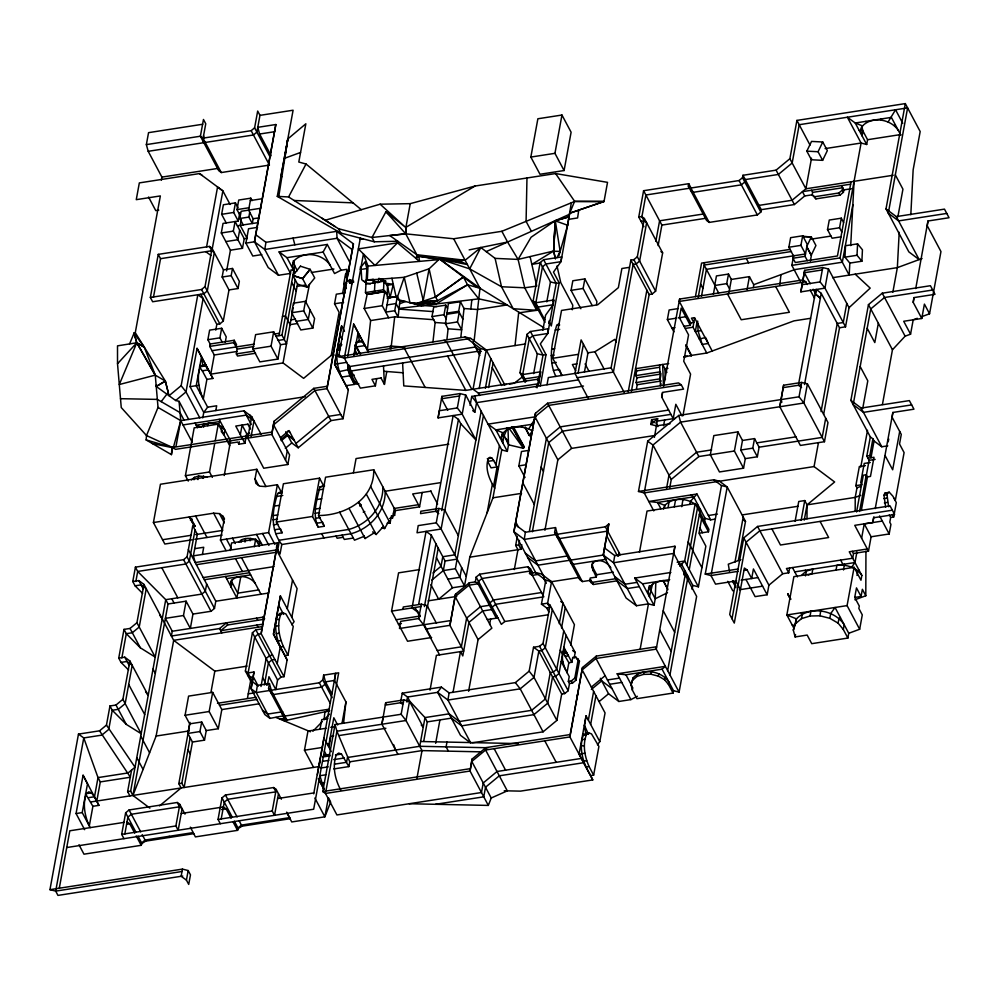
<?xml version="1.0" encoding="UTF-8"?>
<svg xmlns="http://www.w3.org/2000/svg" width="999" height="999" viewBox="0 0 999 999"><rect width="100%" height="100%" fill="white"/><g stroke="black" fill="none" stroke-linecap="round" stroke-linejoin="round"><path stroke-width="1.5" d="M806.992 518.831L807.042 504.87L804.757 500.561L798.738 501.498L795.104 521.303M855.181 511.351L855.219 497.39L856.98 487.812L855.831 485.664L859.352 466.521L865.371 465.584M854.894 599.775L865.796 595.754L865.946 551.136M549.163 321.928L551.298 325.961L559.203 282.879L553.483 272.128L560.963 261.663L569.692 213.224L604.02 201.498L607.529 182.355L555.581 173.551L475.037 186.039L405.894 227.36L405.756 233.853L416.858 254.733L418.868 256.243L438.811 259.615L367.994 266.096L363.436 253.946L344.343 358.054L360.339 388.149L375.399 385.814L376.71 378.633M526.972 177.984L526.086 221.366L531.393 231.356M358.841 383.728L356.144 384.153L351.561 375.549L349.725 369.443L349.787 366.396M405.894 227.36L405.731 233.803L372.003 237.487L338.499 228.734L288.586 196.953L277.285 196.378L293.094 110.227L259.965 115.36L256.893 132.118L253.446 134.977L205.257 142.457L202.685 140.522L205.757 123.776L203.471 119.48L200.399 136.226L218.694 170.617L221.266 172.552L269.443 165.072L251.161 130.682L202.972 138.149L200.399 136.226M222.215 432.817L223.988 434.865L224.862 430.082L222.215 426.998L218.082 424.587L213.124 423.314L213.149 422.589M348.151 365.147L348.039 369.692L349.875 375.811L354.445 384.415L346.166 385.689L334.727 364.198L341.608 325.924L344.493 331.356M655.844 581.668L655.244 598.751L654.045 605.332L648.451 603.871L636.413 605.744L626.123 598.039L603.259 555.044L608.816 523.951L605.369 526.81L524.213 539.41L513.923 531.705L535.489 413.249L547.564 403.246L678.558 382.917L681.281 384.827L683.566 389.123L662.487 392.395L661.763 397.165L673.201 418.656L675.824 404.295L682.005 415.909M565.784 670.167C563.523 664.722 560.926 658.141 563.386 652.372L563.086 651.398M885.638 507.192L883.978 495.229L884.839 493.206L889.285 492.232L892.881 496.178L896.315 502.634L893.68 516.995L890.671 517.457L889.784 522.252L890.933 524.4L889.172 533.966L871.116 536.775L868.481 551.136L853.421 553.471L852.272 551.323M888.648 506.718L887 494.767L887.849 492.744L889.285 492.232M368.431 352.01L367.37 349.85L370.617 320.567L364.185 308.479L367.108 294.655L365.472 292.582L366.908 268.531L365.06 261.838L361.014 267.108L361.763 279.782L365.859 282.642L363.087 280.707M374.912 282.617L374.5 291.184L376.011 293.007M387.6 285.639L383.941 281.206L387.6 285.639L387.187 294.205L383.541 289.785L383.953 281.206L365.871 284.091M844.967 257.155L845.529 245.729L857.579 243.856L862.437 249.8L861.887 261.214L849.837 263.087L844.967 257.155L857.017 255.282L861.887 261.214M857.017 255.282L857.579 243.856M367.994 266.096L367.282 280.157L404.22 277.31L429.108 268.806L439.485 258.966L467.395 264.573L457.38 259.915M349.675 279.645L349.525 282.617L351.798 283.891L350.624 281.693M849.837 263.087L849.175 275.112L840.022 257.917L861.088 143.032L847.377 117.245L855.244 123.002L862.512 125.936C872.102 115.921 890.858 119.081 898.238 130.295M850.711 245.617L854.07 181.331M899.2 232.28L897.352 267.632L892.856 292.195M910.813 214.735L913.148 169.83L920.179 131.543L905.319 103.596L796.915 120.417L789.884 158.704L805.893 188.799L893.218 175.25M532.467 430.994L528.758 428.871L521.428 426.948L521.49 425.924M683.129 498.489L681.743 506.705M844.442 564.173L843.493 569.979M880.781 120.055L880.843 119.031M276.336 547.115L280.032 554.058L281.793 544.492C270.155 529.707 271.928 510.214 277.784 493.506L282.367 491.783M316.658 523.226L322.677 522.29L324.25 526.273L318.231 527.197C312.075 514.398 316.82 499.862 319.942 486.963L324.525 485.239M374.438 282.555L374.188 279.895L373.039 279.345L366.296 280.095L366.096 282.892L370.479 283.953M271.166 155.744L259.615 134.028L257.767 127.335L275.836 124.525L255.657 234.615L265.946 242.32L336.7 231.343L353.421 243.868L327.31 386.263L313.761 388.361L274.088 421.266L271.828 434.403L175.462 449.35L172.74 447.452L171.428 454.632L146.154 439.935L146.503 435.552L158.029 407.43L155.27 375.137L144.306 347.227L134.078 333.104L135.277 332.679L160.352 195.929L136.264 199.663L139.336 182.904L199.55 173.564L202.285 175.474M171.428 454.632L171.99 447.564L272.115 432.03L274.088 421.266M203.072 398.589C198.764 388.773 196.466 377.035 200.362 366.733L202.71 364.922L205.507 365.946L208.341 369.867L202.31 370.804L199.475 366.87L205.507 365.946L205.482 364.498M287.974 655.144L283.404 646.54L280.394 647.015C276.086 637.2 273.788 625.461 277.685 615.159L280.032 613.349L283.042 612.874L285.839 613.898L293.244 626.423L287.974 655.144L284.965 655.606L273.539 634.115L280.407 595.841L294.118 621.64L291.783 624.787M283.404 646.54C279.096 636.725 276.798 624.999 280.694 614.697L283.042 612.874M349.875 375.811L341.596 377.098C337.275 367.282 334.99 355.544 338.886 345.242L341.233 343.431M319.543 764.385L319.742 761.787M354.333 353.022L354.92 353.509L355.432 347.04L356.955 342.445L359.303 340.622L362.088 341.646L364.922 345.579L356.643 346.853L354.92 344.942M555.881 376.423C547.889 360.364 551.947 341.758 556.68 325.424L559.028 323.601M593.643 775.137L598.913 746.415L591.508 733.89L588.711 732.866L585.701 733.341L583.354 735.152C579.457 745.454 581.755 757.192 586.063 767.007L589.073 766.545L593.643 775.137L590.634 775.611L579.058 754.133L586.076 715.833L599.787 741.633L597.452 744.779M589.073 766.545C584.765 756.73 582.467 744.992 586.363 734.69L588.711 732.866M706.243 338.673L708.204 343.494L702.185 344.418L698.089 331.094L697.652 321.054M820.916 609.665L819.929 615.784L810.064 616.008L801.485 618.643L795.579 623.626L793.318 630.094L795.117 636.937L807.167 635.064L811.737 643.668L847.876 638.061L848.75 633.279L835.039 607.479L830.718 613.536L829.832 618.319L838.111 623.139L843.306 629.47L847.876 638.061M340.422 348.614L337.887 348.264L338.574 348.351L338.461 343.856M329.757 710.714L324.937 711.788L324.051 719.767L329.533 714.135M343.594 723.089L345.941 701.935L334.515 680.444L335.676 673.276L313.723 793.843M390.909 349.113L394.705 316.833L433.866 319.717M398.102 317.083L399.875 301.111L397.352 296.366L388.324 297.764L385.689 312.125L394.717 310.726L397.352 296.366M416.708 273.052L423.676 302.36L423.326 305.519L409.965 302.685L404.22 277.31L397.165 297.802M432.979 341.72L435.127 322.49L431.98 316.583L433.728 307.005L445.779 305.132L447.49 308.366M446.915 339.46L448.101 328.808L445.429 323.801L448.376 303.571L460.414 301.71L464.036 308.516L460.826 337.412M470.816 309.016L471.853 299.7M474.05 341.458L479.97 288.212L453.683 238.773L405.756 233.853L389.747 235.552L416.858 254.733L465.109 260.264L480.831 247.515L495.092 258.379L518.094 259.415L553.646 251.024L555.219 220.679L531.093 237.225L518.094 259.415L524.725 287.799L536.7 310.314L513.199 308.728L501.51 286.75L495.092 258.379M515.022 345.567L518.743 312.15M572.277 309.777L572.777 305.207L560.776 282.642L557.005 265.971M596.54 304.52L596.878 301.473L584.877 278.896L572.827 280.769L571.066 290.347L580.856 308.728M753.383 287.6L753.708 284.69L749.425 276.636L731.355 279.433L728.945 292.595M779.832 284.815L780.968 274.65M272.115 432.03L271.828 434.403L287.824 464.498L263.736 468.231L247.74 438.136M327.31 386.263L327.035 388.636L343.032 418.731L330.981 420.604L298.214 447.777L291.783 442.957L285.801 431.718M421.216 724.987L423.239 727.147L409.528 701.348L403.783 699.912L385.714 702.722L385.427 705.094L403.496 702.285M402.984 609.365L403.271 606.992L421.341 604.183L427.072 605.619L436.463 623.276M447.777 410.364L441.608 398.751L441.895 396.378L459.965 393.581L465.696 395.017L474.837 412.212L476.598 402.634L474.75 395.941M496.765 615.771L496.328 618.169L478.046 583.766L475.324 581.868L469.293 582.792L455.494 594.243L449.937 625.337L463.661 651.123L436.401 655.356L430.032 690.122M469.293 582.792L469.006 585.177L491.87 628.159L478.071 639.61L468.593 691.271M637.362 696.278L630.906 699.6L617.182 673.813L625.936 674.775L662.075 669.168L673.501 690.671L679.083 692.132L656.218 649.138L656.505 646.765L596.291 656.106L582.479 667.544L570.192 734.565L485.876 747.639L472.077 759.078L470.042 771.028L488.324 805.419L409.19 803.733M472.077 759.078L470.042 771.028L325.499 793.456L322.764 791.545L335.052 724.537L401.148 714.273L406.019 720.504L422.015 750.599L416.958 778.171M485.876 747.639L485.589 750.012L507.305 790.858L491.221 798.001L488.324 805.419M570.192 734.565L569.905 736.937L592.769 779.919L520.504 791.133L504.233 790.783M582.479 667.544L569.905 736.937L485.589 750.012L471.79 761.45L491.221 798.001M596.291 656.106L596.003 658.478L618.856 701.473L630.906 699.6M684.29 326.261L690.309 325.324L690.746 322.927L679.32 301.436L679.607 299.063L803.071 279.907L805.793 281.805L807.254 284.553M779.807 406.743L783.603 385.227L801.673 382.43L807.417 383.866L827.984 422.565L824.475 441.708L800.386 445.442L779.807 406.743L783.603 385.227M804.67 270.354L800.873 291.87L824.962 288.137L828.471 268.993L822.739 267.545L804.67 270.354L800.873 291.87M589.785 580.419L592.357 582.342L616.445 578.608L617.582 580.756L593.493 584.49L590.921 582.567L589.785 580.419L590.222 578.021L596.241 577.097L591.858 567.307L592.232 564.185L594.243 561.838C600.224 558.566 607.579 562.499 610.876 567.844M591.858 567.307L592.544 562.837M360.164 269.568L360.564 266.596M535.489 413.249L513.923 531.705L536.076 573.364M349.725 369.443L350.125 366.621M348.651 365.484L348.039 369.692L354.445 384.415L356.168 381.968M291.833 617.332L297.103 588.623L276.523 549.925L195.23 562.537L193.381 555.844L277.697 542.769L261.9 628.92L255.869 629.857L252.422 632.717L245.404 671.016L247.977 672.939L253.996 672.002L251.074 688.736L264.797 714.535L269.942 718.381L283.254 715.833M261.9 628.92L261.164 633.691L284.028 676.685L281.019 677.147L277.572 680.007L275.811 689.585L268.956 676.685L267.445 684.889M455.494 594.243L449.937 625.337L425.849 629.07M537.4 380.032L539.897 376.548L540.621 371.778L522.552 374.575L519.98 372.652L526.997 334.365L530.444 331.506L548.513 328.696L547.789 333.466L540.322 343.931L546.028 354.682L540.309 385.876M553.059 304.745L553.783 299.975L535.714 302.784L533.141 300.861L540.159 262.562L543.618 259.703L561.688 256.905L560.963 261.663L545.904 263.998L542.457 266.858L535.427 305.157L537.999 307.08L553.059 304.745L545.591 315.209L542.819 330.332M576.935 698.638L577.659 693.868M607.504 531.131L606.768 535.901L617.494 556.056M868.481 551.136L854.757 525.337L872.826 522.527L873.551 517.769L894.629 514.497L890.059 505.894L757.567 526.448L743.768 537.899L729.72 614.472L734.29 623.076L744.38 568.031L747.115 569.942L751.685 578.533L753.433 568.968L767.157 594.755L755.107 596.628L745.966 579.432M882.429 404.483L892.457 349.775L905.119 336.188L910.564 334.178L903.708 321.278L921.777 318.469L913.198 302.347L913.923 297.59L935.002 294.318L930.431 285.714L882.254 293.194L868.456 304.633L850.898 400.362L861.188 408.067L909.365 400.599L913.948 409.19L892.869 412.462L892.132 417.232L901.285 434.428L899.525 443.993L904.095 452.597L895.316 500.462L894.18 498.314M905.319 103.596L886.013 208.903L896.303 216.608L944.48 209.128L949.05 217.732L927.971 221.004L927.247 225.762L940.958 251.561L929.557 313.786L921.378 316.795M571.316 202.809L567.632 225.262L558.965 255.569M278.771 196.453L287.824 138.948L305.844 123.789L298.801 162.038L306.031 164.011L361.301 209.69M287.824 464.498L289.585 454.932L273.576 424.837L314.985 390.509L327.035 388.636L353.421 243.868M255.657 234.615L254.483 241.783L268.207 267.57L278.496 275.274L290.534 273.414L279.108 251.91L327.285 244.443L341.009 270.23L347.028 269.305L345.629 276.91M250.337 200.574L262.387 198.701L275.836 124.525M265.946 242.32L264.772 249.488L278.496 275.274M253.996 672.002L251.074 688.736L256.219 692.582L269.942 718.381M277.697 542.769L261.164 633.691L258.154 634.153L254.708 637.012L247.69 675.312L250.262 677.235L253.271 676.773L258.266 686.176M252.235 681.58L257.38 685.426L256.219 692.582L319.305 682.792L322.752 679.932L323.639 675.149L338.686 672.814L313.674 809.227L66.746 847.539M397.927 754.332L381.918 724.238L383.092 717.082M465.696 395.017L462.187 414.16L438.099 417.894L439.26 410.739L457.33 407.942L462.187 414.16L475.899 439.96L460.739 423.688L458.454 419.393L453.146 415.559L435.876 509.777M449.113 692.894L447.939 700.049L470.804 743.044L460.514 735.339L437.649 692.344L441.396 687.112L449.113 692.894L515.359 682.617L529.158 671.166L533.541 647.24L539.572 646.303L543.019 643.443L550.037 605.144L547.464 603.221L541.446 604.158L545.829 580.219L535.539 572.514L529.52 573.451L530.394 568.668L527.822 566.745L479.645 574.213L476.198 577.072L475.324 581.868M515.084 524.537L525.374 532.242L524.213 539.41L544.255 577.11M636.413 605.744L613.548 562.749L603.259 555.044L608.816 523.951M604.432 547.889L614.722 555.594L613.548 562.749L673.776 553.409L696.64 596.403L679.083 692.132M670.054 423.776L656.505 425.886L650.761 424.438L651.648 419.655L657.667 418.718L654.395 437.375M673.776 553.409L674.937 546.241L614.722 555.594M322.377 747.427L323.988 737.874M585.701 733.341L584.477 725.386L586.076 715.833M161.351 180.145L161.913 177.11L148.202 151.311L146.353 144.618L148.551 132.655L202.747 124.238M209.453 246.428L211.738 250.737L214.31 252.66L207.293 290.946L203.833 293.806L152.647 301.748L150.362 297.452L158.254 254.37L209.453 246.428L212.025 248.364L223.451 269.855L222.14 277.035L228.996 289.935L223.289 321.041L219.842 323.901L216.833 324.375L215.772 330.12M153.459 297.302L160.539 258.679L158.254 254.37M182.018 871.503L55.682 891.108L49.95 889.659L78.471 734.103L99.55 730.831L106.456 725.112L109.965 705.968L115.984 705.032L122.889 699.312L129.907 661.013L124.763 657.167L118.744 658.104L121.029 662.399L128.584 669.992M55.969 889.572L83.766 737.936L78.471 734.103M59.341 887.924L69.818 830.781L124.026 822.377M84.628 829.669L76.061 813.548L83.079 775.249L98.926 805.369L92.907 806.305L89.298 825.948M90.235 827.634L82.23 812.587L87.5 783.865L83.079 775.249M118.744 658.104L124.013 629.382L130.032 628.446L136.925 622.727L143.956 584.427L138.811 580.581L132.78 581.518L135.077 585.814L142.62 593.418M132.78 581.518L135.414 567.157L183.604 559.677L187.05 556.818L192.757 525.711L197.327 534.303L193.381 555.844M121.866 657.866L126.299 633.678L124.013 629.382M135.864 581.505L137.7 571.453L135.414 567.157M96.791 801.048L100.3 781.905L98.014 777.597L83.766 737.936L101.836 735.127L108.741 729.407L112.25 710.264L109.965 705.968M191.945 539.822L164.847 544.03L153.421 522.539L160.439 484.24L256.805 469.293L265.946 486.488M135.277 332.679L165.335 381.056L169.043 395.716L181.144 385.689L197.814 294.742L203.109 298.576L186.001 391.92L199.812 417.907M206.543 247.153L217.557 187.05L222.864 190.884L230.082 204.458M223.289 321.041L205.007 286.651L212.025 248.364M176.024 446.328L180.732 420.629L179.083 401.361L175.637 400.499L156.231 386.438L156.131 385.239M212.113 249.488L222.864 190.884L199.55 173.564M202.747 417.907L203.759 412.437L190.035 386.638L197.065 348.351L212.912 378.459L206.893 379.395L203.284 399.051M226.211 222.927L221.641 214.323L223.389 204.758L235.439 202.884L238.049 207.792M226.623 270.929L230.432 250.187L221.291 232.979L223.039 223.414L238.249 221.054L239.76 212.849M334.24 354.995L331.231 355.457L303.621 378.346L283.042 362.937L210.777 374.15L214.285 354.995L209.715 346.403L210.152 344.006L207.867 339.71L209.628 330.132L221.666 328.271L226.236 336.863L225.237 342.332M188.262 481.093L185.402 475.711L194.181 427.847L218.269 424.113L229.708 445.616M238.249 221.054L233.679 212.462L235.439 202.884M129.92 795.903L127.635 791.608L131.581 770.067M123.963 838.661L121.678 834.365L125.624 812.824L129.083 809.964L177.26 802.484L179.832 804.42L185.002 814.148M240.247 215.759L236.975 209.615L238.736 200.05L250.774 198.177L252.085 200.637M149.875 808.129L132.929 795.441L130.644 791.146L165.747 599.675L137.7 571.453L185.889 563.985L189.335 561.113L195.042 530.007M242.482 248.314L233.329 231.119L235.09 221.541L244.231 238.736L242.482 248.314L230.432 250.187M124.8 834.09L127.909 817.12L131.369 814.26L179.545 806.792L182.118 808.715L178.172 830.256L175.886 825.948L179.832 804.42M269.98 156.743L254.608 127.822L257.68 111.064L259.965 115.36M206.656 584.04L205.332 591.208L201.885 594.08L165.747 599.675L168.032 603.983L132.929 795.441L156.119 736.051L173.676 640.322L143.956 584.427M243.244 224.925L239.822 218.481L241.134 211.301L260.627 208.279M241.283 219.655L240.235 225.399L247.265 238.624M228.996 289.935L238.024 288.536L231.169 275.637L232.492 268.456L223.451 269.855M193.993 479.77L194.43 477.372L198.601 475.999L207.18 476.923M203.646 427.11L204.096 424.725L203.359 424.1M222.203 342.133L219.917 337.837L221.666 328.271M239.66 230.145L237.912 239.71L225.861 241.583M189.36 516.958L191.121 519.88M197.939 479.582L198.601 475.999M207.817 425.736L208.254 423.351L213.124 423.314M189.585 516.783L190.959 519.767M250.774 198.177L248.589 210.14L253.159 218.744L252.285 223.526L248.851 217.083L249.725 212.287M172.265 631.243L171.378 636.026L219.568 628.546L226.461 622.827L227.61 624.974L263.748 619.368L262.6 617.22L172.265 631.243L165.409 618.344L183.466 615.534L186.101 601.173L168.032 603.983M261.8 254.62L252.772 256.019L245.904 243.119L248.539 228.759L257.58 227.36M203.034 478.359L203.471 475.974M215.796 410.564L216.683 405.781L207.642 407.18L203.759 412.437L305.157 396.703M238.024 288.536L239.348 281.356L232.492 268.456M212.35 477.36L209.503 471.978L214.71 443.556M215.26 440.571L218.269 424.113M255.569 353.246L237.5 356.044L236.351 353.896L237.238 349.113L233.803 342.657L234.241 340.272L210.152 344.006M262.138 200.062L254.483 241.783L264.772 249.488L337.05 238.274L352.485 249.825M236.089 346.965L236.526 344.568L234.241 340.272M202.41 554.445L203.721 547.265L194.693 548.663M186.101 601.173L192.957 614.073L190.334 628.433L183.466 615.534M224.226 475.524L230.582 440.821L219.156 419.33M192.457 742.032L187.887 733.428L189.648 723.85L185.077 715.259L188.586 696.116L212.675 692.369L221.815 709.577L218.306 728.721L206.256 730.581L204.508 740.159L192.457 742.032L184.116 787.499L181.83 783.204L190.172 737.724M252.972 348.988L255.607 334.628L273.676 331.818L280.532 344.717L277.897 359.078L259.84 361.888L252.972 348.988L271.041 346.178L273.676 331.818M226.049 550.624L220.429 540.047L223.938 520.891L223.114 516.371L219.418 513.598L213.649 513.186L153.421 522.539M240.347 434.652L242.095 425.087L246.666 433.678L244.917 443.256L238.886 444.193L237.75 442.045L228.709 443.444M238.886 444.193L239.335 441.795M159.515 805.881L181.106 787.961L178.821 783.666L190.06 722.402M192.957 614.073L211.026 611.276L214.485 608.416L215.796 601.236L188.361 549.637M248.002 436.7L251.686 416.608L243.968 410.826L180.732 420.629L158.029 407.43M230.207 550.511L231.593 542.957L255.682 539.223L259.253 545.941M251.074 436.7L253.971 420.904L246.254 415.122L183.017 424.937M204.508 740.159L199.937 731.555L201.686 721.99L189.648 723.85M231.518 580.182L232.043 582.429L231.156 587.212L230.831 581.455M210.951 692.307L214.835 671.141L173.676 640.322L262.5 626.548M218.306 728.721L209.166 711.525L212.675 692.369M241.059 542.22L241.496 539.822C248.514 536.65 257.829 538.748 262.275 545.179L256.556 534.44M278.971 335.652L291.046 269.842L293.831 270.567L292.507 265.397L293.381 260.614L294.717 265.784L297.327 270.692M182.442 869.105L181.131 876.285L186.426 880.119L188.711 884.415L190.472 874.849L188.187 870.554L182.442 869.105L49.95 889.659M281.243 491.958L277.385 484.702L265.334 486.575L259.565 486.163L255.856 483.391L255.045 478.871L256.805 469.293M280.532 344.717L286.563 343.781L281.98 335.189L294.717 265.784M244.992 542.045L245.654 538.449M240.809 576.548L236.875 597.964L225.449 576.46M295.217 279.807L284.278 339.485L278.246 340.422M186.426 880.119L188.187 870.554M291.658 312.749L293.406 303.184L305.457 301.311L314.598 318.506L312.837 328.084L300.799 329.957L291.658 312.749L303.696 310.889L305.457 301.311M250.087 540.821L250.537 538.424M283.042 362.937L293.169 307.767M293.718 304.745L297.502 284.103L292.894 275.437L302.56 278.596L307.168 287.262L314.722 277.947L310.115 269.28L302.56 278.596M254.295 546.778L255.682 539.223M258.966 545.691L259.615 542.107M305.744 302.959L309.453 284.428M274.937 544.467L268.606 532.567L277.385 484.702M310.027 309.915L308.266 319.48L296.228 321.353M220.329 823.713L218.044 819.417L221.99 797.876L225.437 795.017L273.626 787.537L276.199 789.46L281.368 799.2M285.539 460.202L287.3 450.624M221.166 819.143L224.275 802.172L227.722 799.312L275.911 791.832L273.626 787.537M276.074 533.741L282.093 532.804L276.386 522.065L283.404 483.766L319.543 478.159L323.826 486.226M247.465 698.151L250.886 679.482M277.747 549.762L279.508 540.197L348.763 529.445C367.894 524.225 383.266 507.48 382.892 486.95M261.001 686.5L266.134 658.516L269.593 655.656L272.602 655.182M284.028 676.685L287.1 659.927L273.389 634.128L280.407 595.841M264.373 684.902L268.419 662.812L271.878 659.952L274.887 659.49M331.231 355.457L339.123 312.375L334.553 303.783L336.313 294.205L345.342 292.807M324.937 711.788L287.038 720.192L284.415 718.169L268.556 688.348L269.43 683.553L257.38 685.426M346.391 288.649L343.781 283.741L345.542 274.163L348.551 273.701M342.557 293.669L344.23 284.528M277.173 663.786L280.244 647.027M287.262 608.741L292.532 580.019M343.032 418.731L348.301 390.01L334.578 364.223L341.608 325.924M504.807 384.902L486.251 349.987L470.816 338.436L344.343 358.054L338.599 356.606L360.327 238.149M318.231 527.197L312.512 516.458L319.543 478.159M324.25 526.273L318.544 515.521L325.562 477.222L373.738 469.755L395.454 510.601L394.58 515.384L391.571 515.846M347.752 356.218L353.646 324.063L367.37 349.85L391.458 346.116L405.02 347.115M353.821 355.806L358.067 332.679L353.646 324.063M278.484 793.768L274.525 815.309L272.24 811.001L276.199 789.46M388.686 317.769L382.255 305.682L384.877 291.408L366.808 294.205M353.471 472.664L356.056 458.566L448.801 444.18M313.611 767.407L304.458 750.212L307.979 731.068L326.036 728.271M475.037 186.039L410.239 203.659L405.856 227.585L405.731 233.803L385.926 211.763L372.003 237.487L374.288 241.795L397.789 241.246L397.502 242.844L375.05 265.447L358.354 248.913L397.502 242.844L419.505 261.376L418.868 256.243L461.638 261.9M360.052 506.181L361.064 504.57L360.139 505.731M360.202 505.282L358.678 502.022L360.04 505.157M320.017 729.195L321.778 719.63L327.797 718.693M381.006 377.959L384.428 384.403L386.8 371.491M317.382 774.712L322.115 748.863M318.544 515.521C344.942 515.447 374.463 499.537 373.738 469.755M416.858 254.733L416.158 258.566L418.868 256.243M328.559 746.478L333.816 717.757L337.662 724.974M325.774 791.932L336.9 731.231L335.052 724.537M342.07 723.101L345.941 701.935M387.15 523.214L390.097 523.051L391.421 515.871L392.557 518.019L389.548 518.481M392.557 518.019L394.318 508.441L418.406 504.707M333.803 768.93L348.863 766.595L349.737 761.812L336.9 731.231L406.019 720.504L409.528 701.348L406.518 701.822M446.303 319.006L444.018 314.71L445.779 305.132M431.643 637.512L407.555 641.246L391.546 611.151L398.576 572.852L419.655 569.58M395.454 510.601L419.555 506.855L422.177 492.495M381.918 724.238L385.714 702.722M438.099 417.894L441.895 396.378M462.849 319.156L458.666 311.276L460.414 301.71M448.101 328.808L461.663 329.807L457.48 321.928L459.228 312.35L447.19 314.223M412.3 606.43L426.061 531.368L431.356 535.202L445.079 561.001L443.319 570.579L431.818 580.107M400.736 701.385L402.247 693.181L441.396 687.112M418.718 604.133L431.356 535.202M401.148 714.273L403.783 699.912M439.572 654.869L423.564 624.775L418.706 618.543L421.341 604.183M466.271 576.336L441.121 529.033L436.263 522.814L438.898 508.454L444.63 509.89L458.341 535.689M457.33 407.942L459.965 393.581M406.793 701.123L407.542 697.015L402.247 693.181M441.733 510.564L458.454 419.393M424.413 606.605L435.939 543.806M423.564 624.775L427.072 605.619M444.63 509.89L441.121 529.033L417.033 532.779L418.194 525.611L436.263 522.814M444.855 510.302L460.739 423.688M427.322 607.554L438.224 548.101M470.092 405.394L471.74 396.416L578.633 379.832M479.657 395.529L478.346 393.069L473.051 389.235L480.519 348.551L465.084 336.988L338.599 356.606M479.17 388.611L486.251 349.987L480.519 348.551M334.54 764.16L346.578 762.299L347.452 757.504L419.73 746.29L425 717.582L409.827 701.31L407.542 697.015L437.649 692.344L447.939 700.049L520.217 688.835L534.015 677.397L538.848 651.073L533.541 647.24M481.168 411.238L454.832 554.832L442.794 556.705L441.034 566.271L432.979 572.951M485.377 388.299L490.821 358.591M423.713 741.32L427.285 721.877L425 717.582L449.088 713.835L459.378 721.54L531.643 710.326L545.442 698.888L550.274 672.564L553.284 672.102L556.73 669.243L563.761 630.943M430.931 584.665L438.661 599.213L452.46 587.774L464.51 585.901L455.369 568.706L483.454 415.534M488.586 387.562L493.106 362.887M530.844 157.068L537.874 118.769L561.962 115.035L571.103 132.23L564.085 170.529L539.997 174.263L530.844 157.068L554.944 153.322L561.962 115.035M461.688 567.732L459.94 577.31L447.889 579.17M435.651 743.281L439.822 720.516M464.51 585.901L469.78 557.18L492.969 497.802L501.735 449.937L476.598 402.634L471.74 396.416M453.009 692.432L460.489 651.61L462.787 655.918L468.931 622.402L482.729 610.963L491.758 609.565L492.195 607.167L495.654 604.308L542.32 597.065M487.162 512.649L492.432 483.928M495.941 464.772L499.45 445.629M502.26 433.054L501.423 437.612L502.747 442.794L503.958 436.213L507.38 428.047M493.581 486.076L497.09 466.933L491.058 467.857L487.637 461.413L493.656 460.477L498.226 469.08M446.978 742.07L446.103 746.852L448.389 751.161M501.735 449.937L507.33 451.386L508.528 444.805L507.992 428.196M533.641 373.626L537.287 353.708L526.997 334.365M546.803 301.823L550.449 281.905L540.159 262.562M489.61 624.525L490.609 619.055M525.024 477.472L518.856 465.871L521.49 451.511L529.008 450.337M537.025 387.824L538.386 380.394M538.936 377.435L539.485 374.463M540.022 371.491L543.019 355.144L530.444 331.506M548.838 323.451L549.375 320.492M552.922 301.174L556.193 283.354L543.618 259.703M540.621 371.778L538.573 383.728L536.088 387.212M553.783 299.975L547.789 333.466L532.742 335.801L529.283 338.661L522.265 376.948L524.837 378.883L539.897 376.548M514.31 569.567L517.957 549.712L515.671 545.417L517.345 536.301M547.015 384.74L548.339 377.56L611.113 367.807L630.869 260.115L633.878 259.64L637.325 256.78L644.343 218.494L641.77 216.558L638.761 217.033L643.943 226.761M553.434 370.404L559.452 369.468L561.9 375.487L552.759 358.291L561.538 310.427L597.677 304.82L618.369 287.65L621.89 268.506L629.407 267.345M469.78 557.18L520.966 549.238L518.681 544.942L519.517 540.409M520.966 549.238L521.803 544.705M529.345 531.431L546.416 438.324L560.214 426.873L668.618 410.065M532.355 531.793L548.701 442.619L562.499 431.181L670.916 414.36M592.195 305.557L583.116 288.474L584.877 278.896M544.93 530.269L557.842 459.815L534.989 416.82L548.788 405.382L681.281 384.827M578.109 373.139L583.416 344.205M591.358 580.182L582.33 581.58L579.757 579.657L554.607 532.355L555.494 527.572L525.374 532.242M584.477 371.953L587.986 352.809L581.118 339.91L574.974 373.414L588.099 398.077M547.552 603.596L551.573 581.668L541.283 573.963L535.539 572.514M552.322 609.452L545.304 647.739L541.858 650.599L538.848 651.073L561.7 694.055L556.88 720.391L543.081 731.83L472.34 742.806M559.24 623.638L562.999 603.159L560.714 601.448M561.538 627.934L565.284 607.454M638.761 217.033L643.593 190.709L688.761 183.691L691.046 187.999M641.857 216.945L645.878 195.005L739.073 180.544L742.519 177.685L742.969 175.287L776.086 170.155L789.884 158.704M566.046 635.239L559.015 673.538L555.569 676.398L552.559 676.86L547.727 703.196L533.928 714.635L461.663 725.848L451.373 718.144L427.285 721.877M570.679 645.129L574.425 624.662L551.573 581.668L545.829 580.219M566.995 672.777L568.843 662.724L563.586 653.646L566.595 653.184L568.419 655.806L565.409 656.281M561.7 694.055L564.71 693.593L568.169 690.734L569.48 683.553L568.344 681.405L569.218 676.623L561.213 661.575L562.961 662.025M568.843 662.724L571.853 662.262L572.727 657.467L575.736 657.005L579.457 661.076L575.948 680.232L572.489 683.091L569.48 683.553M574.138 658.191L575.187 652.447L550.037 605.144M592.819 570.641L593.256 568.244L592.295 564.91M574.812 678.109L578.309 658.928M628.234 391.833L646.865 290.209M655.844 241.271L659.59 220.804L703.259 214.023M596.241 577.097L596.678 574.7L593.256 568.244M631.356 391.533L649.15 294.505L630.869 260.115M658.129 245.579L661.875 225.1L643.593 190.709M636.338 389.498L637.225 384.715L636.076 382.567L636.95 377.784L635.814 375.624L636.688 370.841L635.551 368.693L668.668 363.561M649.15 294.505L652.16 294.031L655.619 291.171L662.637 252.884L644.343 218.494M588.361 720.142L593.631 691.42M618.418 556.193L619.08 552.609M742.969 175.287L761.25 209.678L760.813 212.075L757.367 214.935L709.178 222.415L706.605 220.479L688.323 186.089L688.761 183.691M590.646 724.437L595.916 695.716M673.9 331.843L667.369 319.568L669.118 309.99L678.159 308.591M804.245 520.092L807.042 504.87L834.64 481.98L814.06 466.57L644.218 492.894L638.473 491.458L647.689 441.196L678.746 415.447L799.038 396.79L803.895 403.009L824.475 441.708M660.826 375.237L660.164 378.833L636.076 382.567M660.876 383.366L660.439 385.764L659.64 364.96M661.763 397.165L662.574 392.744M663.611 386.276L679.607 299.063M599.787 741.633L605.057 712.911L582.192 669.917L596.003 658.478L656.218 649.138L674.937 546.241M639.472 552.297L647.027 511.063L695.204 503.596L708.928 529.383L708.491 531.78L699.45 533.179M663.561 425.749L664.622 420.005M695.404 296.753L701.573 263.112L790.396 249.338M698.114 297.889L704.582 262.65M810.526 318.306L793.968 320.879L706.755 353.022L693.031 327.222L694.605 317.869M701.523 296.104L706.43 269.343L805.494 253.971L800.923 245.367L802.684 235.789L790.634 237.662L788.873 247.24L793.456 255.831L793.006 258.229L795.291 262.525L837.449 255.981L851.061 181.793M666.52 488.586L668.993 475.124L696.59 452.235L711.65 449.9M631.031 684.889L633.204 677.722C642.782 667.707 661.538 670.853 668.93 682.067L668.493 684.465L673.064 693.069L636.925 698.663L632.355 690.072L631.031 684.889L633.204 677.722M652.509 584.215L649.462 596.728L648.139 591.558L649.175 585.901M683.903 357.142L691.545 355.382L685.913 344.792M664.273 508.279L664.797 505.407C674.387 495.392 693.144 498.538 700.524 509.752L699.737 514.06M632.355 690.072L632.792 687.674M640.097 649.462L648.451 603.871L634.74 578.071L670.878 572.464M669.767 487.624L671.278 479.42L652.984 445.03L647.689 441.196M682.954 415.709L690.584 374.113L683.728 361.226L688.561 334.89L679.407 317.694L681.168 308.129L690.309 325.324M632.767 680.119L637.1 676.385L637.537 674M668.081 507.43L669.13 501.685L668.069 500.824M718.618 292.869L714.697 285.502L716.445 275.936L728.496 274.063L731.355 279.433M637.1 676.385L643.568 674.375L644.005 671.977M674.288 506.843L675.599 499.662M713.423 294.081L714.997 285.464L704.145 265.047L791.47 251.498M643.568 674.375L651.023 674.225L651.46 671.84M729.595 289.011L726.735 283.641L728.496 274.063M668.493 684.465L664.535 679.695L658.366 676.148L658.803 673.751M689.872 504.308L690.396 501.436L696.965 494.018L710.676 519.817L715.197 519.118M695.204 503.596L684.677 561.026L698.388 586.825L692.806 585.364L681.38 563.873L678.371 564.335M664.535 679.695L664.972 677.31M683.753 574.825L684.278 572.002L685.376 571.391M667.657 670.629L685.202 574.9M686.962 565.334L697.489 507.892M669.942 674.937L687.499 579.195M689.248 569.63L699.787 512.187M687.749 579.395L688.236 576.773L684.278 572.002M701.623 518.881L699 533.241L705.856 546.141L698.388 586.825M673.064 693.069L673.501 690.671M692.082 589.31L692.806 585.364M704.307 522.664L705.094 518.356L693.668 496.853L690.946 494.955M747.052 289.56L749.425 276.636M738.074 571.341L710.976 575.549L705.244 574.1L721.478 485.551L713.761 479.77L638.473 491.458M711.251 574.013L727.21 486.988L719.492 481.218L713.761 479.77M743.543 468.206L734.402 451.011L737.911 431.868L713.823 435.601L710.314 454.745L719.455 471.953L743.543 468.206L745.304 458.641L740.734 450.037L742.482 440.459L737.911 431.868M745.304 458.641L757.354 456.768L752.771 448.164L754.532 438.598L742.482 440.459M734.952 562.175L743.219 517.082M800.299 281.293L791.845 265.384L793.693 255.332M811.513 158.167L805.893 188.799L792.095 200.25L758.965 205.382M738.336 560.464L745.504 521.391L727.21 486.988L721.478 485.551M757.354 456.768L759.103 447.19L754.532 438.598M732.005 618.781L746.053 542.195L759.852 530.756L892.344 510.202M841.583 185.589L843.868 189.885L843.431 192.283L839.984 195.142L815.896 198.876L812.175 194.805L812.612 192.407L811.475 190.26M807.342 260.664L805.057 256.356L807.254 244.393L802.684 235.789M810.326 261.126L811.388 255.382L806.817 246.79M798.651 383.753L815.933 289.535M815.621 294.23L820.354 298.152L815.621 294.23L816.495 289.448L821.228 293.369L839.522 327.759L823.638 414.373M841.121 236.825L832.08 238.224L827.509 229.62L829.27 220.055L841.308 218.182L843.593 222.477M799.038 396.79L801.673 382.43M839.522 327.759L845.541 326.823L824.962 288.137L820.104 281.905L822.739 267.545M804.507 384.553L821.228 293.369M767.157 594.755L768.905 585.189L743.768 537.899M843.431 192.283L842.294 190.135L842.731 187.737L812.612 192.407M807.417 383.866L803.895 403.009L680.594 422.14L652.984 445.03L644.218 492.894L653.783 510.901M841.845 232.055L839.56 227.76L841.308 218.182M861.438 127.135L860.776 130.719L862.1 135.901L862.986 131.106L861.662 125.936M852.846 204.77L842.319 262.213L794.13 269.693M825.112 148.614L861.088 143.032L866.682 144.493L867.557 139.71L862.986 131.106M768.905 585.189L782.704 573.738L788.735 572.814L789.572 568.244M789.922 598.201L787.674 593.756L790.709 599.1M801.123 520.367L804.757 500.561M821.066 411.6L837.237 323.464L843.256 322.527L846.765 303.384M814.06 466.57L818.456 442.644M825.698 418.256L822.189 437.4L759.103 447.19M845.541 326.823L849.05 307.68L870.191 288.124L855.194 274.176M793.318 630.094L796.465 618.843C809.315 605.594 834.365 609.59 844.18 624.675L843.306 629.47M795.579 623.626L796.465 618.843L786.85 614.959L793.88 576.66L854.108 567.32L860.963 580.219L861.837 575.436L849.262 551.785L867.332 548.975M805.481 575.886L806.355 571.091L805.294 570.242M795.117 636.937L795.566 634.54M801.485 618.643L802.372 613.861L800.973 612.762M810.064 616.008L810.951 611.213M862.749 408.291L867.794 380.831L860.176 366.521M878.346 323.239L874.799 342.57L867.194 328.259M897.876 216.771L902.934 189.173L895.329 174.862M836.038 570.117L836.912 565.334C846.165 564.273 856.63 567.232 861.837 575.436M860.776 467.132L867.519 430.307M856.568 511.963L863.311 475.199L866.32 474.737L867.469 476.885L861.288 510.576M866.133 476.548L869.105 460.352L866.82 456.056L870.329 436.913L850.898 400.362M838.111 623.139L838.985 618.356L840.396 617.557M859.577 511.488L866.32 474.737M872.901 438.836L874.05 440.984L870.978 457.742L869.829 455.581L872.901 438.836L870.329 436.913M853.533 553.633L852.696 558.229L786.45 568.506L788.735 572.814M848.75 633.279L859.652 629.258L847.077 605.606L854.108 567.32M851.71 567.107L854.982 562.537L856.93 551.923M861.613 538.236L864.247 523.876L882.317 521.066M857.005 575.449L857.879 570.666L858.978 570.054M872.826 522.527L873.888 516.783M875.236 508.603L892.869 412.462M913.198 302.347L914.048 297.752M915.733 288.561L927.971 221.004M888.236 441.77L888.735 439.036M855.032 597.414L861.051 596.478L862.374 589.298L865.796 595.754M910.564 334.178L913.198 319.817L917.282 318.306M859.652 629.258L862.287 614.897L858.853 608.453L859.302 606.056L854.719 597.452L856.48 587.887L861.051 596.478M899.699 431.443L892.669 469.78L885.102 455.569M921.777 318.469L924.412 304.108L929.557 313.786M280.781 177.198L281.905 176.561L280.806 177.235L287.824 138.948L284.79 158.217L300.549 152.46M377.897 282.854L378.933 278.446L385.464 281.144L384.765 282.555L385.901 281.144L382.555 280.769L378.933 278.446L382.155 280.981L382.405 279.533M350.212 279.732L349.525 282.617L353.671 282.267M387.287 296.591L390.035 297.652L393.294 284.39L384.116 282.892M349.151 365.209L348.039 369.692L338.736 371.728M230.394 583.841L231.518 580.606C237.912 573.863 250.212 576.186 255.257 583.478M292.507 265.397L294.243 260.614C303.833 250.599 322.59 253.746 329.97 264.96M502.897 432.692L508.528 444.805L523.426 448.314L524.213 447.028L512.15 427.097L507.504 429.108L503.159 432.842L501.423 437.612L499.9 437.412M663.498 508.991L664.797 505.407L657.529 502.46L648.788 501.486L696.965 494.018M648.139 591.558L649.887 586.775L654.22 583.054L660.676 581.031L668.144 580.894M862.512 125.936L860.776 130.719L859.252 130.519M193.831 833.653L145.654 841.133L141.92 843.456L141.196 845.316L83.978 854.182L78.971 844.779M286.738 812.199L290.197 818.705L242.008 826.185L238.274 828.508L237.55 830.356L195.392 836.9L190.372 827.147M330.681 801.972L324.875 816.82L291.758 821.952L286.75 812.549M574.525 201.498L569.692 213.224L604.02 201.498L574.687 201.423L604.02 201.498M129.545 343.993L134.078 333.104L136.801 342.769L155.282 375.312M191.958 439.51L192.195 442.182L180.732 420.629L173.289 447.827L146.503 435.552L121.254 407.555L117.52 363.748L136.801 342.769L144.306 347.227L136.801 342.769L119.293 384.528L155.27 375.137L165.335 381.056L168.207 392.42L161.176 401.635M806.817 151.161L811.538 141.421L822.764 141.995L827.347 150.599L822.627 160.34L811.4 159.753L806.83 151.149L818.056 151.736L822.627 160.34M818.056 151.736L822.764 141.995M556.967 257.642L560.152 251.411L555.307 220.841L569.13 216.795L555.219 220.679L553.646 251.024L555.357 258.641M477.285 287.475L439.485 258.966L469.68 268.868L480.831 247.515M288.586 196.953L306.031 164.011M279.108 251.91L286.975 257.667L323.114 252.073L327.285 244.443M534.815 419.205L528.758 428.871M381.593 527.947L384.627 528.546L388.961 520.904M200.212 393.206L200.624 392.57M699.325 339.048L705.756 337.475M583.204 761.638L586.625 760.526M531.006 435.901L529.258 435.489L530.019 434.353M525.012 427.51L529.258 435.489L532.754 430.344M218.082 424.587L220.292 421.478L196.204 425.212L201.136 427.21L204.096 424.725L208.254 423.351M888.111 121.978L895.554 109.765L902.771 123.339M679.745 566.158L684.677 561.026L677.147 562.2M389.622 348.589L391.458 346.116M372.639 531.88L376.148 534.515L383.491 526.398M117.52 363.748L117.507 345.854L136.801 342.769M338.574 348.351L341.046 345.679M312.887 731.268L322.252 721.628M662.075 669.168L665.371 666.333L617.182 673.813M802.022 574.825L806.355 571.091L812.824 569.068L811.95 573.863L808.066 575.074M191.483 479.87L194.43 477.372M238.549 542.32L241.496 539.822M251.161 130.682L254.608 127.822M150.362 297.452L201.548 289.51L205.007 286.651M175.637 400.499L186.001 391.92L181.144 385.689M280.444 437.724L289.061 430.581L298.214 447.777M280.731 439.722L287.2 434.365L293.631 439.173M281.268 440.721L287.737 435.364L294.168 440.172M285.314 448.326L291.783 442.957M295.929 443.481L328.696 416.308L340.746 414.435M363.199 512.087L364.772 511.55M227.61 624.974L220.704 630.694L262.862 624.163M761.25 209.678L794.38 204.545L804.732 195.966L812.249 194.793M812.175 194.805L814.747 196.728L838.835 192.994L842.294 190.135M557.842 459.815L571.653 448.376L654.333 435.552M650.761 424.438L657.667 418.718M671.278 479.42L698.875 456.543L734.402 451.011M548.451 614.735L504.795 621.503L501.348 624.363L476.198 577.072M568.344 681.405L571.353 680.931L574.8 678.071L575.948 680.232M591.346 687.112L605.144 675.674M591.358 689.447L601.71 680.868L612 688.573M599.363 701.398L608.566 693.768L618.856 701.473M513.923 383.504L523.426 376.074M409.965 302.685L417.732 303.072L435.576 296.978L463.386 276.973L467.544 284.79L478.783 298.863L507.067 304.945L477.609 309.515L464.036 308.516M587.387 352.922L594.917 351.748L614.747 339.373L616.183 342.083M349.088 508.454L365.097 538.548L375 532.367M543.893 327.672L479.97 288.212L467.544 284.79L436.039 303.996L417.732 303.072L423.676 302.36M165.335 381.056L156.231 386.438L165.397 381.156M894.28 125.524L895.379 124.912M696.565 504.994L697.664 504.383M431.73 303.783L467.544 284.79M223.014 426.585L222.215 426.998L221.328 431.78L222.128 431.368M341.009 270.23L334.54 273.564L323.114 252.073M667.494 592.719L655.244 598.751L650.674 590.147L649.75 585.901M336.263 355.819L339.585 355.057M486.213 251.611L569.53 214.261M578.746 210.127L577.597 217.957L568.568 219.355M453.683 238.773L501.86 231.293L574.687 201.423L555.581 173.551M363.948 536.401L354.483 540.197L339.623 512.25M399.588 303.771L405.432 301.523L399.875 301.111M753.708 284.69L794.043 269.83M922.065 258.529L897.352 267.632L832.604 277.685M856.98 487.812L861.063 486.313M860.676 495.379L855.219 497.39L807.042 504.87M729.532 571.515L728.283 564.198L740.896 559.652M563.386 652.372L564.822 651.86L566.595 653.184L566.558 652.322M353.658 281.219L349.525 282.617L349.463 279.508M521.428 426.948L513.961 427.085L507.504 429.108L506.431 428.259M513.961 427.085L511.775 427.772L512.15 427.097L523.426 448.314L508.803 427.884M325.187 220.267L380.107 204.196L410.239 203.659M284.415 718.169L280.032 719.143L287.038 720.192L271.129 690.272L268.556 688.348M325.824 711.588L327.859 711.138M284.116 720.828L287.038 720.192M333.641 735.826L330.731 736.463L329.158 746.403L327.859 743.943M469.155 249.9L507.579 242.033L518.094 259.415M540.809 262.849L531.855 264.398L553.646 251.024L555.382 258.753M370.105 294.156L385.052 291.608L388.324 297.764M146.353 144.618L200.549 136.201M148.202 151.311L203.908 142.67M259.615 134.028L274.675 131.693M161.913 177.11L217.62 168.456M158.779 210.14L155.769 210.614L148.551 197.028M236.975 209.615L249.026 207.755M221.641 214.323L233.679 212.462M239.822 218.481L248.851 217.083M253.159 218.744L259.178 217.807M237.375 225.836L258.304 222.59M221.291 232.979L233.329 231.119M867.557 139.71L900.673 134.565M244.231 238.736L247.24 238.274M245.904 243.119L254.945 241.721M160.539 258.679L211.738 250.737M360.102 239.335L363.124 238.873M222.14 277.035L231.169 275.637M850.624 184.191L802.434 191.658L804.732 195.966M311.326 272.515L333.916 269.006M641.046 221.328L644.055 220.866L646.628 222.789L639.61 261.076L636.163 263.936L633.154 264.41L613.398 372.103L577.272 377.709M843.868 189.885L851.398 188.724M362.387 269.231L366.908 268.531M661.875 225.1L705.544 218.319M297.09 286.351L304.87 285.14M346.628 280.956L352.647 280.032M343.781 283.741L346.79 283.279M365.472 292.582L383.541 289.785M368.481 294.181L384.877 291.408M334.553 303.783L343.594 302.385M827.509 229.62L839.56 227.76M282.48 316.508L285.502 316.046L290.072 324.638L297.602 323.476M946.765 213.436L898.588 220.904L888.298 213.199L907.604 107.892L799.2 124.713L792.17 163.012L778.371 174.45L745.254 179.583L744.804 181.98L741.358 184.84L693.181 192.32L690.609 190.384M290.946 319.855L295.467 319.156M364.185 308.479L382.255 305.682M387 304.945L396.041 303.546L398.988 309.103L433.191 311.613M811.45 239.098L831.018 236.064M559.203 282.879L556.193 283.354L550.449 281.905M788.873 247.24L800.923 245.367M207.867 339.71L219.917 337.837M274.9 333.966L279.408 333.266M370.617 320.567L394.705 316.833M209.715 346.403L233.803 342.657M275.961 336.126L281.98 335.189M571.066 290.347L583.116 288.474M793.006 258.229L805.057 256.356M446.615 313.149L458.666 311.276M212 350.699L254.158 344.156M431.98 316.583L444.018 314.71M237.238 349.113L253.796 346.541M214.285 354.995L236.875 351.498M791.845 265.384L840.022 257.917M236.351 353.896L254.42 351.099M445.429 323.801L457.48 321.928M714.697 285.502L726.735 283.641M822.452 269.917L804.382 272.727L810.239 283.728M338.886 345.242L341.883 344.78M356.156 342.57L362.088 341.646L362.063 340.197M340.159 349.4L337.362 349.837L340.259 349.638M679.32 301.436L805.793 281.805M336.85 356.318L339.847 355.844M802.035 284.715L820.104 281.905M556.68 325.424L559.69 324.95M346.703 362.35L334.578 364.223M555.169 330.02L559.69 329.32M190.035 386.638L198.976 385.264M348.913 366.645L475.387 347.028L481.318 351.473M667.369 319.568L676.398 318.169M678.209 317.894L685.739 316.72M351.198 370.954L477.672 351.323L480.044 353.109M484.915 350.237L525.561 343.931M351.561 375.549L354.258 375.124M690.746 322.927L693.756 322.465L691.47 318.157L694.492 317.694L712.2 351.011M671.94 328.159L674.949 327.697M551.66 349.163L554.67 348.701M685.514 328.396L693.031 327.222M932.716 290.01L884.54 297.49L870.741 308.928L853.183 404.657L863.473 412.362L911.662 404.895M381.231 377.934L371.965 379.358L375.399 385.814M546.028 354.682L543.019 355.144L537.287 353.708M701.098 330.632L695.316 331.531L696.852 323.152L697.439 323.639M551.148 355.632L554.158 355.169M552.759 358.291L578.359 354.32M551.798 363.099L556.306 362.4M576.91 363.848L572.39 364.548L575.649 370.691M248.114 424.15L235.764 426.061L244.917 443.256M402.609 362.974L403.771 385.901L465.846 390.397L471.865 389.46L446.728 342.17L444.006 340.259M473.051 389.235L539.298 378.958L538.573 383.728L478.346 393.069M684.015 356.543L687.175 356.056M690.184 355.594L706.755 353.022M441.608 398.751L459.677 395.954M636.688 370.841L659.278 367.345M246.666 433.678L249.675 433.216M667.944 368.319L664.934 368.793L665.346 379.583M635.814 375.624L659.902 371.89L661.051 374.038L636.95 377.784M476.598 402.634L583.478 386.064M637.225 384.715L661.313 380.981M536.201 416.658L488.024 424.138L495.891 429.895L503.159 432.842M185.402 475.711L209.503 471.978M783.316 387.6L801.385 384.802M656.63 421.228L675.162 418.369M487.287 458.703L491.808 458.004L493.656 460.477M277.784 493.506L282.305 492.807M319.942 486.963L324.463 486.263M276.773 496.428L282.792 495.492M318.931 489.885L323.439 489.185M518.856 465.871L526.386 464.697M275.012 505.993L279.533 505.294M317.17 499.463L321.69 498.751M191.883 519.767L190.372 520.004L192.17 520.304L191.721 518.631M191.084 520.179L191.845 520.067L195.13 526.248L191.084 520.179L194.38 526.361M440.297 482.692L385.177 491.246C385.552 511.775 370.179 528.521 351.049 533.741L281.793 544.492M273.251 515.571L277.772 514.872M315.422 509.028L319.93 508.329M431.218 491.096L412.687 493.956L419.555 506.855M756.817 442.894L795.966 436.825M272.952 519.83L277.472 519.13M315.11 513.286L319.63 512.587M162.562 539.735L191.171 535.289M195.692 534.59L222.789 530.382L213.649 513.186M276.386 522.065L312.512 516.458M740.734 450.037L752.771 448.164M273.376 524.85L277.897 524.15M315.534 518.319L320.055 517.619M194.955 539.36L222.065 535.152M274.5 529.77L280.519 528.833L282.093 532.804M220.429 540.047L268.606 532.567M492.969 497.802L521.565 493.356M438.898 508.454L420.829 511.251L420.542 513.623L438.611 510.826M874.05 440.984L881.767 446.765L887.786 445.829M343.156 537.3L337.138 538.236L335.989 536.076M866.82 456.056L869.829 455.581M353.334 538.049L344.305 539.448L342.02 535.152M867.969 458.204L873.988 457.267L870.479 476.411L867.469 476.885M196.366 564.685L276.161 552.31M869.105 460.352L875.124 459.415M870.254 462.5L864.222 463.436L860.713 482.579L861.862 484.727L855.831 485.664M693.668 496.853L657.529 502.46L660.863 508.728M135.077 585.814L141.096 584.877L146.241 588.736L139.223 627.022L132.318 632.742L126.299 633.678L140.322 647.789L155.22 657.117L136.925 622.727M203.222 577.584L273.988 566.608M204.37 579.732L249.538 572.727M226.586 578.608L250.674 574.875M515.671 545.417L518.681 544.942M607.654 531.106L559.465 538.586L556.893 536.663L557.342 534.265L555.494 527.572M708.391 515.509L717.432 514.11M258.828 589.909L237.75 593.169L232.043 582.429M445.079 561.001L457.117 559.128M742.407 514.885L797.939 506.281M884.839 493.206L887.849 492.744M883.978 495.229L887 494.767M215.796 601.236L268.494 593.056M883.853 498.601L886.862 498.126M443.319 570.579L455.369 568.706M884.402 502.872L887.424 502.41M567.257 555.993L535.639 560.901L525.349 553.196M569.542 560.289L537.924 565.197L527.634 557.492M604.02 554.944L570.904 560.077L568.331 558.154M606.306 559.24L573.189 564.385L570.616 562.449M538.274 574.425L532.242 575.362L529.52 573.451M277.685 615.159L280.694 614.697M276.174 619.755L279.183 619.293M428.121 600.849L456.73 596.415M550.087 581.93L578.696 577.497M596.678 574.7L613.249 572.127M275.662 626.223L278.671 625.761M391.546 611.151L421.054 606.555M276.311 633.691L279.32 633.216M541.545 592.532L493.356 600.012L489.91 602.872L489.473 605.269L480.444 606.668L466.633 618.106L461.376 646.828L437.287 650.561M121.029 662.399L127.048 661.463L132.193 665.322L125.175 703.608L118.269 709.327L112.25 710.264L126.274 724.375L141.171 733.703L122.889 699.312M396.128 619.742L420.217 616.008L417.607 611.101M637.025 582.38L624.987 584.24L614.697 576.535M418.706 618.543L400.636 621.353L399.475 628.508L450.674 620.566M634.74 578.071L642.607 583.828L669.717 579.632M705.244 574.1L738.361 568.968M277.947 640.996L280.956 640.521M398.414 624.05L401.423 623.576M639.31 586.675L627.272 588.548L616.982 580.844M744.105 570.404L747.115 569.942M541.446 604.158L546.74 607.991L549.75 607.517L547.464 603.221M487.3 619.567L498.139 617.894M736.625 580.869L715.546 584.14L710.976 575.549M741.146 580.169L758.004 577.559M794.754 571.878L854.982 562.537M214.835 671.141L247.115 666.133M739.447 589.76L762.587 586.163M248.252 693.843L254.27 692.919M334.515 680.444L325.487 681.842L325.037 684.24L321.591 687.1L273.414 694.567L270.841 692.644L271.278 690.247L269.43 683.553M217.47 703.271L256.031 697.29M847.077 605.606L786.85 614.959L794.105 628.596M219.53 705.269L257.168 699.437M185.077 715.259L209.166 711.525M221.815 709.577L259.453 703.733M282.705 711.75L267.645 714.085L262.5 710.227M156.119 736.051L189.236 730.918M328.509 709.29L284.84 716.071L282.267 714.135M187.887 733.428L199.937 731.555M607.429 679.969L619.467 678.109M330.769 727.347L335.289 726.648M609.715 684.278L621.765 682.404M339.185 735.526L385.864 728.283M100.3 781.905L130.419 777.234L99.55 730.831M304.458 750.212L322.527 747.414M323.614 755.381L329.633 754.445M88.337 797.702L94.356 796.765L91.521 792.844L85.502 793.78L92.907 806.305M322.764 756.967L330.294 755.793M335.439 755.007L341.458 754.07L348.863 766.595M127.635 791.608L130.644 791.146M178.821 783.666L181.83 783.204M322.752 761.325L328.783 760.389M333.753 759.627L344.293 757.991M90.622 801.997L319.63 766.483M349.737 761.812L422.015 750.599L480.969 751.847M320.741 768.031L328.259 766.87M325.899 774.787L319.88 775.724L323.976 789.048L318.481 778.733M76.061 813.548L82.23 812.587M586.363 734.69L583.354 735.152L582.941 733.766M581.843 739.747L584.852 739.285M321.516 783.029L324.525 782.567M584.34 745.754L580.744 745.729M181.244 813.498L223.401 806.955L226.124 808.865L231.119 818.268M277.597 798.551L313.736 792.944M322.764 791.545L470.329 768.656M126.748 824.287L129.758 823.813L134.765 833.216M221.603 809.565L226.124 808.865M579.208 754.108L584.989 753.221M581.343 758.428L497.027 771.503L483.229 782.954L481.468 792.519L336.925 814.947L325.499 793.456M121.678 834.365L175.886 825.948M218.044 819.417L272.24 811.001M583.628 762.724L499.313 775.811L485.514 787.249L483.753 796.827L435.576 804.295M193.257 832.579L145.08 840.059L141.633 842.919L141.196 845.316L136.189 835.901M289.623 817.632L241.446 825.112L237.987 827.971L237.55 830.356L233.267 822.302M182.767 876.048L57.967 895.404L55.682 891.108M393.294 284.39L387.225 285.277L390.035 297.652M387 298.102L396.091 296.778L391.908 278.259M519.68 312.724L539.71 309.89M503.446 384.802L506.443 384.428M509.428 384.053L512.425 383.691M399.063 308.429L478.783 298.863M366.296 280.095L374.188 279.895M120.492 398.688L157.343 399.4L180.045 412.599L184.166 420.354M420.604 741.508L518.356 743.593M419.73 746.29L487.999 747.751M560.152 251.411L553.671 251.236L555.307 220.841L567.632 225.262M294.131 200.487L353.009 202.847M441.096 259.178L465.109 260.264M463.386 276.973L435.377 297.053L429.108 268.806L423.089 301.248L437.55 300.699L435.576 296.978M420.117 305.282L436.9 306.518M435.127 322.49L446.428 323.326M383.766 371.278L403.109 372.789M792.207 625.037L794.193 625.312M373.401 281.156L379.52 282.155M152.472 443.606L173.289 447.827L146.154 439.935M465.084 336.988L470.816 338.436M398.126 299.65L421.765 305.706M819.929 615.784L829.832 618.319M277.285 196.378L340.784 233.042L374.288 241.795M705.094 518.356L710.676 519.817M651.023 674.225L658.366 676.148M297.502 284.103L307.168 287.262M341.458 754.07L338.673 753.046L336.313 754.857C332.13 766.333 335.002 779.482 340.746 789.934M91.521 792.844L88.724 791.82L86.376 793.631C82.48 803.933 84.778 815.671 89.086 825.486M491.808 458.004L489.922 457.28L488.349 458.541C484.627 468.656 489.473 479.582 494.717 488.224M279.358 492.245L281.243 492.969M275.961 717.444L310.464 731.768M469.68 268.868L501.51 286.75L524.725 287.799L536.75 286.076L530.082 256.581M321.865 218.144L335.177 226.623M401.848 346.803L404.57 348.713L425.137 387.4M127.035 821.902L129.758 823.813M439.485 258.966L479.97 288.212M798.376 385.264L801.56 387.562M472.727 410.676L474.837 412.212M205.719 251.661L211.014 255.494M435.601 511.288L438.773 513.598M412.025 607.954L417.32 611.788M400.487 702.759L402.609 704.283M688.323 186.089L690.896 188.012L709.178 222.415M660.926 251.598L662.637 252.884M743.293 519.73L745.504 521.391M554.607 532.355L557.18 534.29L582.33 581.58M287.987 430.969L290.122 432.579M572.614 650.511L575.187 652.447M577.734 659.802L579.457 661.076M262.6 617.22L264.66 618.768M385.926 211.763L405.856 227.585L380.107 204.196M865.783 121.366L866.845 122.215M381.281 280.02L382.155 280.981M651.648 419.655L654.07 422.764M545.054 322.277L533.141 300.861M529.158 671.166L534.015 677.397L556.88 720.391M515.359 682.617L520.217 688.835L543.081 731.83M159.615 615.047L162.238 618.831M145.567 691.633L148.202 695.416L129.907 661.013M354.795 345.517L360.414 354.22M136.863 342.882L155.27 375.137M547.564 403.246L571.653 448.376M313.761 388.361L330.981 420.604M900.848 135.202L891.383 117.395L855.244 123.002L866.682 144.493M896.303 216.608L919.155 259.603L908.865 251.898L886.013 208.903M838.835 192.994L839.984 195.142M796.915 120.417L810.027 145.08M882.254 293.194L905.119 336.188M814.747 196.728L815.896 198.876M868.456 304.633L892.457 349.775M776.086 170.155L794.38 204.545M828.471 268.993L849.05 307.68M813.161 289.235L815.359 293.356M810.164 290.022L814.522 298.226M742.519 177.685L760.813 212.075M861.188 408.067L881.767 446.765M739.073 180.544L757.367 214.935M775.686 286.488L789.397 312.275L741.221 319.755L727.497 293.956M892.307 514.41L893.68 516.995M889.297 514.885L890.671 517.457M746.303 258.504L748.588 262.799M879.582 515.909L889.172 533.966M864.247 523.876L871.116 536.775M700.636 284.191L702.921 288.486M820.079 521.403L828.646 537.537L780.469 545.004L771.89 528.883M840.646 560.102L843.368 565.209M641.77 216.558L644.055 220.866M685.801 345.392L691.433 355.981M637.325 256.78L655.619 291.171M633.878 259.64L652.16 294.031M792.469 567.582L797.427 576.898M757.567 526.448L782.704 573.738M554.944 153.322L564.085 170.529M787.674 593.756L790.684 599.25M666.895 372.477L662.649 364.485L663.473 386.064M698.875 456.543L680.594 422.14L678.746 415.447M655.819 422.752L657.866 426.623M735.863 580.968L740.434 589.572M699.337 514.585L708.491 531.78M733.204 580.981L735.938 586.126M732.442 581.068L736.001 587.724M699.849 527.797L702.459 532.717M727.747 581.331L732.779 590.796M611.113 367.807L624.225 392.47M594.917 351.748L604.308 369.393M688.186 541.883L701.91 567.682M585.089 363.911L589.01 371.278M501.86 231.293L507.579 242.033M535.714 302.784L544.855 319.98M663.299 580.681L667.544 588.673M667.944 589.672L663.011 580.394L663.249 580.981M663.249 610.801L674.687 632.292M642.607 583.828L654.045 605.332M605.369 526.81L620.229 554.757M659.74 629.969L671.166 651.46M522.552 374.575L526.211 381.456M519.98 372.652L525.174 382.43M533.366 426.798L532.03 424.288L495.891 429.895L507.33 451.386M492.232 367.644L501.748 385.527M541.146 467.033L543.431 471.341M472.777 342.12L479.87 355.457M513.598 427.06L524.213 447.028M592.357 582.342L593.493 584.49M506.168 438.549L508.129 442.232M625.936 674.775L632.105 686.388M522.864 482.942L534.29 504.445M447.564 355.994L465.846 390.397M600.337 678.284L608.566 693.768M515.709 521.928L518.568 527.31M543.419 577.984L546.278 583.366M394.717 310.726L398.151 317.17M530.394 568.668L532.692 572.964L530.119 571.041L481.93 578.521L478.484 581.381L478.046 583.766L469.006 585.177L455.207 596.615L478.071 639.61M527.822 566.745L543.831 596.84M575.736 657.005L576.885 659.153M546.74 607.991L548.888 612.025M571.853 662.262L563.848 647.215L564.822 651.86M338.499 228.734L340.784 233.042M560.252 650.087L562.537 654.395M350.137 262.899L337.05 238.274L336.7 231.343M571.353 680.931L572.489 683.091M543.019 643.443L568.169 690.734M584.477 725.386L588.498 734.365M539.572 646.303L564.71 693.593M368.194 351.71L358.067 332.679L359.303 340.622M479.645 574.213L504.795 621.503M356.643 346.853L360.564 354.233M430.756 491.158L437.612 504.058M355.232 350.399L357.355 354.383M339.997 335.477L341.995 339.235M544.78 740.833L556.206 762.324M286.975 257.667L294.98 272.715M291.646 282.542L296.216 291.134M436.463 557.679L452.46 587.774M303.696 310.889L312.837 328.084M202.972 138.149L221.266 172.552M393.444 513.236L394.58 515.384M370.666 486.501L390.097 523.051M366.346 494.155L384.627 528.546M494.155 748.688L505.581 770.179M359.003 502.272L376.148 534.515M415.035 607.492L419.93 616.708M424.175 624.687L428.096 632.055M428.746 633.291L431.031 637.587M271.041 346.178L277.897 359.078M201.548 289.51L219.842 323.901M200.824 294.28L216.833 324.375M321.666 533.653L323.951 537.949M251.686 416.608L261.114 434.34M249.575 414.622L250.874 417.07M243.968 410.826L251.261 424.525M247.814 424.188L250.424 429.108M212.912 378.459L197.065 348.351M202.31 370.804L206.893 379.395M255.045 478.871L258.566 485.477M207.642 407.18L196.216 385.689L201.486 356.968L202.71 364.922M262.587 533.503L268.906 545.404M195.067 423.064L197.565 427.772M179.083 401.361L188.699 419.443M331.905 693.93L325.487 681.842L323.639 675.149M322.752 679.932L332.18 697.677M278.808 605.394L283.604 614.422M319.305 682.792L330.169 703.221M223.114 516.371L224.525 519.018M219.418 513.598L224.338 522.864M232.467 538.174L235.327 543.543M241.533 557.679L260.964 594.23M226.448 539.11L231.368 548.364M235.514 558.616L242.37 571.515M325.287 740.334L331.293 751.635M256.581 618.156L257.717 620.304M324.438 751.298L326.498 755.169M256.843 625.087L257.992 627.247M195.579 515.996L207.005 537.487M255.869 629.857L281.019 677.147M252.422 632.717L277.572 680.007M318.394 778.858L324.101 789.61M330.107 800.898L328.396 797.664L324.875 816.82L314.872 798.001M262.625 677.659L266.633 685.189M187.05 556.818L214.485 608.416M247.977 672.939L252.397 681.268M245.404 671.016L251.973 683.366M183.604 559.677L211.026 611.276M219.568 628.546L221.853 632.854M161.801 567.719L177.797 597.814M171.778 598.751L174.063 603.046M138.811 580.581L143.282 588.985M201.686 721.99L206.256 730.581M225.437 795.017L237.113 816.957M239.273 821.041L242.008 826.185M221.99 797.876L232.218 817.107M234.378 821.178L238.274 828.508M153.022 669.08L155.307 673.388M130.032 628.446L140.322 647.789M187.974 749.7L190.26 753.995M124.763 657.167L129.233 665.571M128.684 684.465L144.693 714.56M177.26 802.484L179.545 806.792M140.734 736.101L149.6 752.759M115.984 705.032L126.274 724.375M136.788 757.642L143.069 769.455M169.206 836.313L169.768 837.387M106.456 725.112L135.027 767.207L128.134 772.926L98.014 777.597L94.505 796.752L98.926 805.369M129.083 809.964L140.747 831.905M142.195 834.627L145.654 841.133M125.624 812.824L135.852 832.055M138.024 836.126L141.92 843.456M382.892 279.333L383.828 281.169M590.634 775.611L592.769 779.919M346.166 385.689L348.301 390.01M284.965 655.606L287.1 659.927M525.312 427.11L529.258 435.489M364.011 535.764L365.097 538.548M393.569 744.542L395.641 750.037M356.531 341.059L356.955 342.445M199.95 365.347L200.362 366.733M781.131 399.563L781.867 402.247M293.044 238.124L294.892 244.817M203.571 135.739L204.308 138.411M134.078 333.104L136.701 342.882M650.299 585.976L650.923 588.811M354.657 350.549L354.92 353.509M373.039 279.345L373.314 283.341M348.976 268.981L349.138 271.79M383.491 365.934L384.428 384.403M811.363 236.925L806.655 246.666L811.225 255.269L815.933 245.517L811.363 236.925L802.934 236.488L811.363 236.925M300.449 266.134L292.932 275.512L302.597 278.659L310.152 269.343L300.487 266.196M437.55 300.699L423.564 303.371L419.88 302.809L437.55 300.699M195.305 526.211L193.806 526.448L195.305 526.211"/></g></svg>
